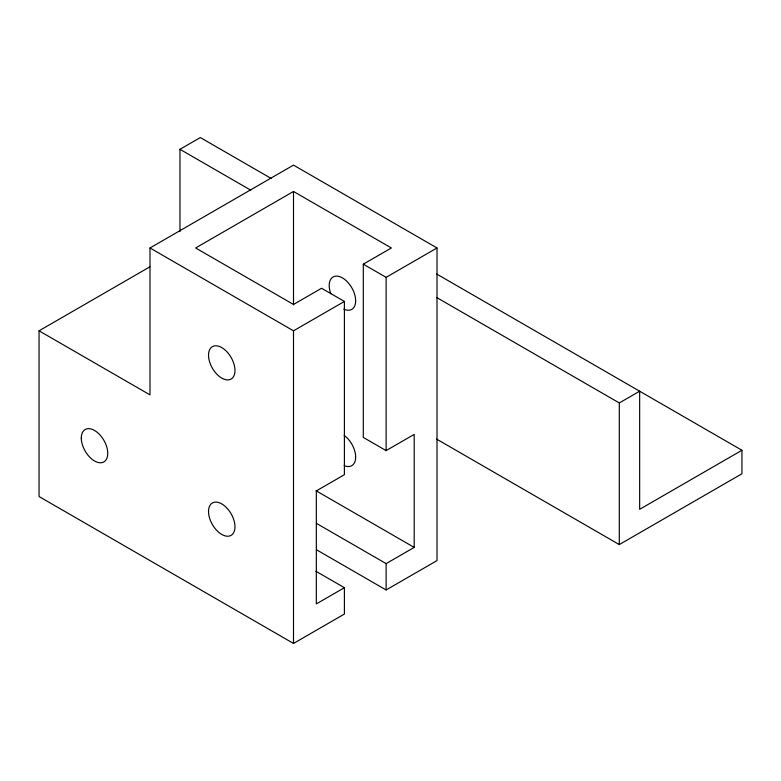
<?xml version="1.0" encoding="UTF-8"?>
<svg xmlns="http://www.w3.org/2000/svg" width="781" height="781" viewBox="0 0 781 781"><rect width="100%" height="100%" fill="white"/><g stroke="black" fill="none" stroke-linecap="round" stroke-linejoin="round"><path stroke-width="1.17" d="M179.972 231.615L179.972 149.308L200.326 137.554L271.085 178.41M315.895 571.243L344.401 587.702L344.401 614.051L293.5 643.446L39.05 496.531L39.05 330.822L149.991 394.874L149.991 247.968L293.5 165.113L437.009 247.968L437.009 560.582L386.126 589.967L316.442 549.736M39.05 330.822L149.845 266.848M316.442 523.377L386.126 563.609L414.194 547.413L414.194 434.402L386.126 450.608L363.302 437.428L363.302 264.173L391.369 247.968L293.5 191.462L195.641 247.968L293.5 304.463L321.577 288.257L344.401 301.437L344.401 474.702L316.325 490.907L316.325 603.908L344.401 587.702M149.991 247.968L293.5 330.822L344.401 301.437M363.302 264.173L386.126 277.343L437.009 247.968M436.599 297.473L619.304 402.957L639.659 391.203L639.659 509.319L741.95 450.266L741.95 473.764L619.304 544.582L436.599 439.098M436.735 274.053L741.95 450.266M179.972 149.308L250.73 190.164M316.002 490.722L414.194 547.413M619.304 402.957L619.304 544.582M386.126 277.343L386.126 450.608M386.126 563.609L386.126 589.967M293.5 191.462L293.5 304.941M293.5 330.822L293.5 643.446M330.802 293.724A18.715 10.807 60 0 1 337.704 276.171A18.715 10.807 60 0 1 355.306 297.053A18.715 10.807 60 0 1 343.796 309.159M344.157 435.329A18.715 10.807 60 0 1 355.667 457.119A18.715 10.807 60 0 1 344.157 465.622M208.517 355.209A18.715 10.807 60 0 0 228.364 379.898A18.715 10.807 60 0 0 228.364 353.432A18.715 10.807 60 0 0 208.517 355.209M208.517 511.516A18.715 10.807 60 0 0 228.364 536.205A18.715 10.807 60 0 0 228.364 509.749A18.715 10.807 60 0 0 208.517 511.516M81.292 438.063A18.715 10.807 60 0 0 101.139 462.752A18.715 10.807 60 0 0 101.139 436.296A18.715 10.807 60 0 0 81.292 438.063"/></g></svg>
